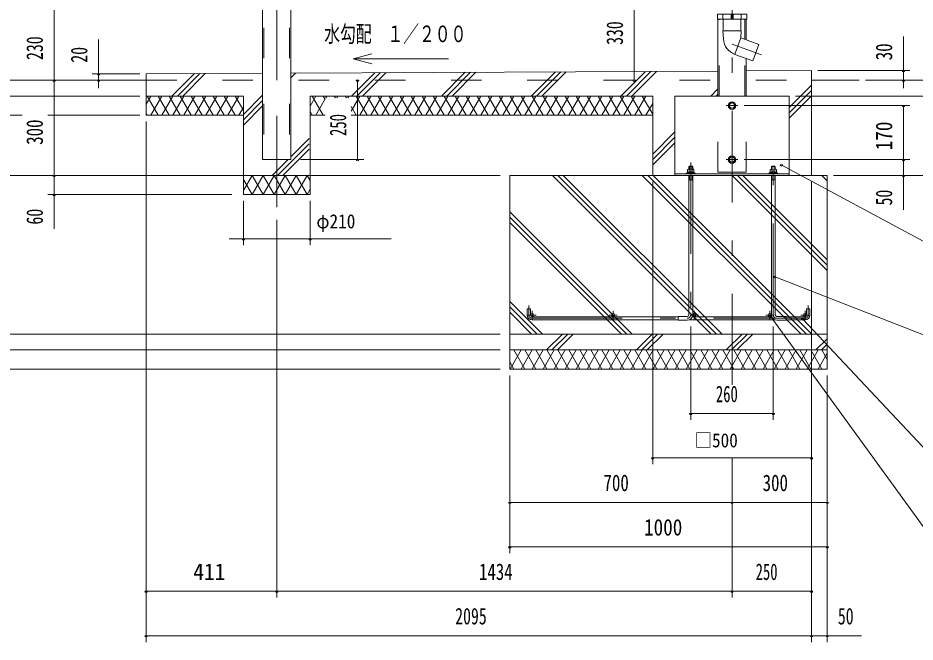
# Model space of a CAD drawing. Units: millimetres, scale not verified, with parts at other scales. Extents: x -26654 to 26660, y -10500 to 10500.
# Drawn here: x 15826 to 22890, y -3330 to 1585 of the extents above; entities that cross this region are included whole.
import ezdxf
from ezdxf.enums import TextEntityAlignment as Align

# ---------------------------------------------------------------- set-up
doc = ezdxf.new("R2010")
doc.units = ezdxf.units.MM
doc.header["$LTSCALE"] = 60
doc.linetypes.add('USER2', pattern=[10, 4, -6])
doc.linetypes.add('USER3', pattern=[24, 12, -5, 2, -5])
for name, color, linetype, lineweight in [('0-6_2-02BOLD', 7, 'Continuous', 18), ('0-7_2-12HIDDEN', 3, 'USER2', 18), ('0-8_2-22CENTER', 3, 'USER3', 18), ('0-9_2-42THIN', 4, 'Continuous', 18), ('0-A_2-52DIM', 3, 'Continuous', 18), ('0-B_2-62HATCH', 2, 'Continuous', 18)]:
    doc.layers.add(name, color=color, linetype=linetype, lineweight=lineweight)
doc.styles.add('ＭＳ ゴシック', font='')
doc.styles.get('ＭＳ ゴシック').set_extended_font_data('MS Gothic')

msp = doc.modelspace()

# ---------------------------------------------------------------- linework, layer by layer
at = {"layer": '0-6_2-02BOLD'}
for p, q in [((17752.49, 469.93), (17752.49, 3919.93)), ((21337.49, 969.93), (21337.49, 1574.93)), ((21376.12, 1574.93), (21376.12, 1614.93)), ((21380.12, 1574.93), (21380.12, 1482.66)), ((21441.24, 1574.93), (21441.24, 1614.93)), ((21456.49, 1614.93), (21456.49, 1574.93)), ((21517.62, 1574.93), (21517.62, 1482.66)), ((21521.62, 1614.93), (21521.62, 1574.93)), ((21560.24, 1412.15), (21560.24, 1574.93)), ((21376.36, 1482.66), (21380.77, 1418.17)), ((21376.37, 1482.66), (21521.37, 1482.66)), ((21470.59, 1298.45), (21517.62, 1427.66)), ((21560.24, 1265.83), (21560.24, 969.93)), ((16836.37, 1144.93), (17752.49, 1149.3)), ((17975.24, 1150.37), (21337.49, 1166.42)), ((16836.37, 1094.93), (16461.37, 1094.93)), ((22073.87, 1094.93), (22448.87, 1094.93)), ((18246.17, 819.93), (18126.3, 819.93)), ((20823.87, 819.93), (18450.17, 819.93)), ((21898.87, 356.18), (20998.87, 356.18)), ((21097, 369.43), (21097, 361.93)), ((21108.87, 394.43), (21108.87, 412.67)), ((21111.6, 369.43), (21111.6, 392.17)), ((21116.37, 361.93), (21123.87, 369.43)), ((21131.37, 369.43), (21123.87, 361.93)), ((21136.14, 369.43), (21136.14, 392.17)), ((21158.87, 361.93), (21158.87, 356.18)), ((21738.87, 356.18), (21738.87, 361.93)), ((21761.6, 392.17), (21761.6, 369.43)), ((21766.37, 369.43), (21773.87, 361.93)), ((21781.37, 361.93), (21773.87, 369.43)), ((21786.14, 369.43), (21786.14, 392.17)), ((21800.74, 361.93), (21800.74, 369.43)), ((18126.3, 344.93), (17601.3, 344.93)), ((21108.87, 344.93), (21108.87, -752.57)), ((21138.87, 311.18), (21108.87, 311.18)), ((21138.87, -752.57), (21138.87, 344.93)), ((21758.87, 344.93), (21758.87, -752.57)), ((21788.87, 311.18), (21758.87, 311.18)), ((21788.87, -752.57), (21788.87, 344.93)), ((19873.87, -767.57), (21023.87, -767.57)), ((21761.6, -767.57), (21136.14, -767.57)), ((21873.87, -767.57), (22023.87, -767.57)), ((21023.87, -792.57), (19873.87, -792.57)), ((21110.73, -792.57), (21787.01, -792.57)), ((22023.87, -792.57), (21873.87, -792.57)), ((22198.87, -905.07), (19698.87, -905.07)), ((19698.87, -1030.07), (22198.87, -1030.07))]:
    msp.add_line(p, q, dxfattribs=at)
for points in [[(17975.24, 3919.93), (17975.24, 469.93), (17752.42, 469.93)], [(21521.37, 1482.66), (21517.62, 1427.66), (21658.58, 1376.36), (21611.55, 1247.15), (21471.3, 1298.2)], [(17601.3, 819.93), (16836.37, 819.93), (16836.37, 1144.93)], [(21560.24, 1167.48), (22073.87, 1169.93), (22073.87, 344.93)], [(20823.87, 344.93), (20823.87, 969.93), (18126.3, 969.93), (18126.3, 194.93), (17601.3, 194.93), (17601.3, 969.93), (16836.37, 969.93)], [(20998.87, 344.93), (20998.87, 969.93), (21898.87, 969.93), (21898.87, 344.93)], [(21158.87, 361.93), (21088.87, 361.93), (21088.87, 356.18)], [(21097, 369.43), (21150.74, 369.43), (21150.74, 361.93)], [(21144.49, 394.43), (21103.25, 394.43), (21099.33, 392.17), (21099.33, 369.43)], [(21138.87, 394.43), (21138.87, 412.67), (21108.87, 412.67), (21113.87, 417.67), (21133.87, 417.67), (21138.87, 412.67)], [(21144.49, 394.43), (21148.4, 392.17), (21148.4, 369.43)], [(21738.87, 361.93), (21808.87, 361.93), (21808.87, 356.18)], [(21800.74, 369.43), (21746.99, 369.43), (21746.99, 361.93)], [(21749.33, 369.43), (21749.33, 392.17), (21753.24, 394.43), (21794.49, 394.43), (21798.4, 392.17), (21798.4, 369.43)], [(21788.87, 412.67), (21783.87, 417.67), (21763.87, 417.67), (21758.87, 412.67)], [(21788.87, 394.43), (21788.87, 412.67), (21758.87, 412.67), (21758.87, 394.43)], [(19836.37, -755.07), (19836.37, -705.07), (19861.37, -705.07), (19861.37, -755.07)], [(22036.37, -755.07), (22036.37, -705.07), (22061.37, -705.07), (22061.37, -755.07)], [(21096.37, -765.07), (21023.87, -765.07), (21023.87, -795.07), (21096.37, -795.07)], [(21801.37, -795.07), (21873.87, -795.07), (21873.87, -765.07), (21801.37, -765.07)]]:
    msp.add_lwpolyline(points, dxfattribs=at)
for points in [[(21333.5, 1574.93), (21564.24, 1574.93), (21564.24, 1614.93), (21333.5, 1614.93)], [(21461.14, 916.18), (21473.4, 894.93), (21461.14, 873.68), (21436.6, 873.68), (21424.33, 894.93), (21436.6, 916.18)], [(21461.14, 448.68), (21436.6, 448.68), (21424.33, 469.93), (21436.6, 491.18), (21461.14, 491.18), (21473.4, 469.93)], [(22198.87, -1180.07), (22198.87, 344.93), (19698.87, 344.93), (19698.87, -1180.07)]]:
    msp.add_lwpolyline(points, close=True, dxfattribs=at)
for centre, radius in [((21448.87, 894.93), 30), ((21448.87, 894.93), 20.62), ((21448.87, 469.93), 30), ((21448.87, 469.93), 20.62), ((19873.87, -755.07), 12.5), ((20512.62, -755.07), 12.5), ((21151.37, -755.07), 12.5), ((21746.37, -755.07), 12.5), ((22023.87, -755.07), 12.5)]:
    msp.add_circle(centre, radius, dxfattribs=at)
for centre, radius, start, end in [((21517.95, 1427.54), 137.5, 183.90576, 250.16731), ((21105.47, 384.97), 9.46, 49.5701, 90), ((21123.87, 359.98), 34.45, 69.13593, 110.86406), ((21142.27, 384.97), 9.46, 90, 130.42989), ((21755.46, 384.97), 9.46, 49.57011, 90), ((21773.87, 359.98), 34.45, 69.13594, 110.86407), ((21792.27, 384.97), 9.46, 90, 130.4299), ((19873.87, -755.07), 37.5, 180, 270), ((21096.37, -752.57), 42.5, 270, 0), ((21096.37, -752.57), 12.5, 270, 0), ((21801.37, -752.57), 42.5, 180, 270), ((21801.37, -752.57), 12.5, 180, 270), ((22023.87, -755.07), 37.5, 270, 0)]:
    msp.add_arc(centre, radius, start, end, dxfattribs=at)
at = {"layer": '0-7_2-12HIDDEN'}
for p, q in [((17762.99, 3907.43), (17762.99, 469.93)), ((17964.74, 3907.43), (17964.74, 469.93)), ((21348, 969.93), (21348, 1574.93)), ((21549.74, 1415.97), (21549.74, 1574.93)), ((21549.74, 969.93), (21549.74, 1269.65)), ((16836.37, 1094.93), (22073.87, 1094.93)), ((21337.49, 369.93), (21337.49, 969.93))]:
    msp.add_line(p, q, dxfattribs=at)
msp.add_lwpolyline([(21337.49, 369.93), (21560.24, 369.93), (21560.24, 969.93)], dxfattribs=at)
at = {"layer": '0-8_2-22CENTER'}
for p, q in [((21448.87, 5172.43), (21448.87, -1305.07)), ((17863.94, 1094.93), (17863.94, 4125.61)), ((21682.05, 1294.65), (21448.87, 1379.52)), ((17863.87, 94.93), (17863.87, 1094.93)), ((21403.87, 894.93), (21493.87, 894.93)), ((21123.87, 447.67), (21123.87, -752.57)), ((21493.87, 469.93), (21403.87, 469.93)), ((21773.87, -752.57), (21773.87, 447.67)), ((19848.87, -755.07), (19848.87, -680.07)), ((22048.87, -755.07), (22048.87, -680.07)), ((19841.37, -755.07), (19906.37, -755.07)), ((19873.87, -787.57), (19873.87, -722.57)), ((20480.12, -755.07), (20545.12, -755.07)), ((20512.62, -787.57), (20512.62, -722.57)), ((21118.87, -755.07), (21183.87, -755.07)), ((21151.37, -787.57), (21151.37, -722.57)), ((21713.87, -755.07), (21778.87, -755.07)), ((21746.37, -787.57), (21746.37, -722.57)), ((22056.37, -755.07), (21991.37, -755.07)), ((22023.87, -787.57), (22023.87, -722.57)), ((22023.87, -780.07), (19873.87, -780.07))]:
    msp.add_line(p, q, dxfattribs=at)
for centre, radius, start, end in [((19873.87, -755.07), 25, 180, 270), ((21096.37, -752.57), 27.5, 270, 0), ((21801.37, -752.57), 27.5, 180, 270), ((22023.87, -755.07), 25, 270, 0)]:
    msp.add_arc(centre, radius, start, end, dxfattribs=at)
at = {"layer": '0-9_2-42THIN'}
for p, q in [((21112.62, 394.43), (21112.62, 416.41)), ((21135.12, 416.41), (21135.12, 394.43)), ((21762.62, 416.41), (21762.62, 394.43)), ((21785.11, 394.43), (21785.11, 416.41))]:
    msp.add_line(p, q, dxfattribs=at)
for points in [[(21108.87, 304.69), (21112.62, 311.18), (21112.62, 344.93)], [(21135.12, 344.93), (21135.12, 311.18), (21138.87, 304.69)], [(21758.87, 304.69), (21762.62, 311.18), (21762.62, 344.93)], [(21785.11, 344.93), (21785.11, 311.18), (21788.87, 304.69)]]:
    msp.add_lwpolyline(points, dxfattribs=at)
at = {"layer": '0-A_2-52DIM'}
for p, q in [((16111.37, -75.07), (16111.37, 3869.93)), ((20678.87, 1919.93), (20678.87, 1094.93)), ((16461.37, 1031.06), (16461.37, 1414.93)), ((22798.87, 1032.16), (22798.87, 1439.93)), ((18466.54, 1262.63), (18611.44, 1223.81)), ((16786.37, 1144.93), (16411.37, 1144.93)), ((16471.37, 1144.93), (16451.37, 1144.93)), ((22123.87, 1169.93), (22848.87, 1169.93)), ((22808.87, 1169.93), (22788.87, 1169.93)), ((16461.37, 1094.93), (15011.37, 1094.93)), ((16121.37, 1094.93), (16101.37, 1094.93)), ((16471.37, 1094.93), (16451.37, 1094.93)), ((18510.17, 1094.93), (18490.17, 1094.93)), ((18500.17, 469.93), (18500.17, 1094.93)), ((20688.87, 1094.93), (20668.87, 1094.93)), ((22498.87, 1094.93), (23548.87, 1094.93)), ((22808.87, 1094.93), (22788.87, 1094.93)), ((15711.37, 969.93), (16786.37, 969.93)), ((23198.87, 969.93), (21948.87, 969.93)), ((21543.87, 894.93), (22848.87, 894.93)), ((22808.87, 894.93), (22788.87, 894.93)), ((22798.87, 894.93), (22798.87, 74.93)), ((15711.37, 819.93), (15859.5, 819.93)), ((16061.37, 819.93), (16786.37, 819.93)), ((16836.37, 769.93), (16836.37, -3330.07)), ((18050.17, 469.93), (18550.18, 469.93)), ((18510.17, 469.93), (18490.17, 469.93)), ((22848.87, 469.93), (21543.87, 469.93)), ((21846.91, 428.62), (21826.91, 428.62)), ((22808.87, 469.93), (22788.87, 469.93)), ((19623.87, 344.93), (15361.37, 344.93)), ((16121.37, 344.93), (16101.37, 344.93)), ((20823.87, -1930.07), (20823.87, 294.93)), ((22073.87, 294.93), (22073.87, -3330.07)), ((23198.87, 344.93), (22248.87, 344.93)), ((22808.87, 344.93), (22788.87, 344.93)), ((17510.44, 194.93), (16061.37, 194.93)), ((16121.37, 194.93), (16101.37, 194.93)), ((17601.3, 144.93), (17601.3, -205.07)), ((18126.3, -205.07), (18126.3, 144.93)), ((17863.87, -2980.07), (17863.87, -4.6)), ((17490.24, -155.07), (18763.8, -155.07)), ((17611.3, -155.07), (17591.3, -155.07)), ((18136.3, -155.07), (18116.3, -155.07)), ((21791.56, -451.73), (21771.56, -451.73)), ((21760, -761.97), (21740, -761.97)), ((21123.87, -845.07), (21123.87, -1580.07)), ((21773.87, -1580.07), (21773.87, -845.07)), ((22016.14, -786.39), (21996.14, -786.39)), ((19623.87, -905.07), (15711.37, -905.07)), ((15711.37, -1030.07), (19623.87, -1030.07)), ((15011.37, -1180.07), (19623.87, -1180.07)), ((19698.87, -1230.07), (19698.87, -2630.07)), ((22198.87, -3330.07), (22198.87, -1230.07)), ((21133.87, -1530.07), (21113.87, -1530.07)), ((21123.87, -1530.07), (21773.87, -1530.07)), ((21783.87, -1530.07), (21763.87, -1530.07)), ((20833.87, -1880.07), (20813.87, -1880.07)), ((22073.87, -1880.07), (20823.87, -1880.07)), ((21448.87, -1880.07), (21448.87, -2980.07)), ((22083.87, -1880.07), (22063.87, -1880.07)), ((19708.87, -2230.07), (19688.87, -2230.07)), ((22198.87, -2230.07), (19698.87, -2230.07)), ((21458.87, -2230.07), (21438.87, -2230.07)), ((22208.87, -2230.07), (22188.87, -2230.07)), ((19708.87, -2580.07), (19688.87, -2580.07)), ((19698.87, -2580.07), (22198.87, -2580.07)), ((22208.87, -2580.07), (22188.87, -2580.07)), ((16846.37, -2930.07), (16826.37, -2930.07)), ((22073.87, -2930.07), (16836.37, -2930.07)), ((17873.87, -2930.07), (17853.87, -2930.07)), ((21458.87, -2930.07), (21438.87, -2930.07)), ((22083.87, -2930.07), (22063.87, -2930.07)), ((16846.37, -3280.07), (16826.37, -3280.07)), ((16836.37, -3280.07), (22468.87, -3280.07)), ((22083.87, -3280.07), (22063.87, -3280.07)), ((22208.87, -3280.07), (22188.87, -3280.07))]:
    msp.add_line(p, q, dxfattribs=at)
for points in [[(18611.44, 1301.46), (18466.54, 1262.63), (19216.54, 1262.63)], [(21836.91, 428.62), (23198.87, -305.07), (25198.87, -305.07)], [(24748.87, -1005.07), (23198.87, -1005.07), (21781.56, -451.73)], [(21750, -761.97), (23198.87, -2755.07), (24748.87, -2755.07)], [(24748.87, -2055.07), (23198.87, -2055.07), (22006.14, -786.39)]]:
    msp.add_lwpolyline(points, dxfattribs=at)
for centre in [(16461.37, 1144.93), (22798.87, 1169.93), (16111.37, 1094.93), (16461.37, 1094.93), (18500.17, 1094.93), (20678.87, 1094.93), (22798.87, 1094.93), (22798.87, 894.93), (18500.17, 469.93), (21836.91, 428.62), (22798.87, 469.93), (16111.37, 344.93), (22798.87, 344.93), (16111.37, 194.93), (17601.3, -155.07), (18126.3, -155.07), (21781.56, -451.73), (21750, -761.97), (22006.14, -786.39), (21123.87, -1530.07), (21773.87, -1530.07), (20823.87, -1880.07), (22073.87, -1880.07), (19698.87, -2230.07), (21448.87, -2230.07), (22198.87, -2230.07), (19698.87, -2580.07), (22198.87, -2580.07), (16836.37, -2930.07), (17863.87, -2930.07), (21448.87, -2930.07), (22073.87, -2930.07), (16836.37, -3280.07), (22073.87, -3280.07), (22198.87, -3280.07)]:
    msp.add_arc(centre, 10, 180, 0, dxfattribs=at)
at = {"layer": '0-B_2-62HATCH'}
for p, q in [((17038.8, 969.93), (17215.61, 1146.74)), ((17258.24, 1146.94), (17081.23, 969.93)), ((17123.65, 969.93), (17300.87, 1147.15)), ((17975.24, 1114.41), (18011.37, 1150.54)), ((18636.61, 1153.52), (18453.01, 969.93)), ((18679.24, 1153.73), (18495.44, 969.93)), ((18537.87, 969.93), (18721.87, 1153.93)), ((19347.11, 1156.91), (19160.12, 969.93)), ((19202.55, 969.93), (19389.73, 1157.12)), ((19244.97, 969.93), (19432.37, 1157.32)), ((19867.23, 969.93), (20057.6, 1160.31)), ((20100.23, 1160.51), (19909.66, 969.93)), ((19952.08, 969.93), (20142.86, 1160.71)), ((20574.33, 969.93), (20768.11, 1163.7)), ((20616.76, 969.93), (20810.73, 1163.9)), ((20853.36, 1164.1), (20659.19, 969.93)), ((21560.24, 1163.88), (21563.86, 1167.5)), ((21337.49, 1025.98), (21281.44, 969.93)), ((21898.87, 880.25), (22073.87, 1055.25)), ((22073.87, 1012.82), (21898.87, 837.83)), ((16873.37, 969.93), (16836.37, 905.85)), ((16931.1, 819.93), (16844.5, 969.93)), ((16873.37, 819.93), (16959.97, 969.93)), ((16931.1, 969.93), (17017.7, 819.93)), ((17046.57, 969.93), (16959.97, 819.93)), ((17104.31, 819.93), (17017.7, 969.93)), ((17046.57, 819.93), (17133.17, 969.93)), ((17104.31, 969.93), (17190.91, 819.93)), ((17219.77, 969.93), (17133.17, 819.93)), ((17277.51, 819.93), (17190.91, 969.93)), ((17219.77, 819.93), (17306.38, 969.93)), ((17277.51, 969.93), (17364.12, 819.93)), ((17392.98, 969.93), (17306.38, 819.93)), ((17450.71, 819.93), (17364.12, 969.93)), ((17392.98, 819.93), (17479.58, 969.93)), ((17450.71, 969.93), (17537.32, 819.93)), ((17566.18, 969.93), (17479.59, 819.93)), ((17601.3, 859.11), (17537.32, 969.93)), ((17752.49, 976.52), (17601.3, 825.32)), ((17601.3, 782.9), (17752.49, 934.09)), ((18126.3, 890.08), (18172.4, 969.93)), ((18143.54, 969.93), (18230.14, 819.93)), ((18246.17, 947.7), (18172.4, 819.93)), ((18246.17, 942.16), (18230.14, 969.93)), ((18259.01, 969.93), (18250.38, 954.99)), ((18325.37, 954.99), (18316.74, 969.93)), ((18345.61, 969.93), (18336.99, 954.99)), ((18411.97, 954.99), (18403.34, 969.93)), ((18432.21, 969.93), (18423.58, 954.99)), ((18450.17, 851.04), (18518.81, 969.93)), ((18489.95, 969.93), (18576.55, 819.93)), ((18605.42, 969.93), (18518.81, 819.93)), ((18663.15, 819.93), (18576.55, 969.93)), ((18605.42, 819.93), (18692.02, 969.93)), ((18663.15, 969.93), (18749.76, 819.93)), ((18778.62, 969.93), (18692.02, 819.93)), ((18836.36, 819.93), (18749.76, 969.93)), ((18778.62, 819.93), (18865.23, 969.93)), ((18836.36, 969.93), (18922.96, 819.93)), ((18951.83, 969.93), (18865.23, 819.93)), ((19009.56, 819.93), (18922.96, 969.93)), ((18951.83, 819.93), (19038.43, 969.93)), ((19009.56, 969.93), (19096.16, 819.93)), ((19125.03, 969.93), (19038.43, 819.93)), ((19182.77, 819.93), (19096.16, 969.93)), ((19125.03, 819.93), (19211.63, 969.93)), ((19269.37, 819.93), (19182.77, 969.93)), ((19298.24, 969.93), (19211.63, 819.93)), ((19355.97, 819.93), (19269.37, 969.93)), ((19384.84, 969.93), (19298.24, 819.93)), ((19442.58, 819.93), (19355.97, 969.93)), ((19471.44, 969.93), (19384.84, 819.93)), ((19442.58, 969.93), (19529.18, 819.93)), ((19558.05, 969.93), (19471.44, 819.93)), ((19615.78, 819.93), (19529.18, 969.93)), ((19558.04, 819.93), (19644.65, 969.93)), ((19615.78, 969.93), (19702.38, 819.93)), ((19731.25, 969.93), (19644.65, 819.93)), ((19788.99, 819.93), (19702.38, 969.93)), ((19731.25, 819.93), (19817.85, 969.93)), ((19788.99, 969.93), (19875.59, 819.93)), ((19904.46, 969.93), (19817.85, 819.93)), ((19875.59, 969.93), (19962.19, 819.93)), ((19904.46, 819.93), (19991.06, 969.93)), ((20048.79, 819.93), (19962.19, 969.93)), ((19991.06, 819.93), (20077.66, 969.93)), ((20048.79, 969.93), (20135.4, 819.93)), ((20164.26, 969.93), (20077.66, 819.93)), ((20222, 819.93), (20135.4, 969.93)), ((20164.26, 819.93), (20250.86, 969.93)), ((20222, 969.93), (20308.6, 819.93)), ((20337.47, 969.93), (20250.86, 819.93)), ((20395.21, 819.93), (20308.6, 969.93)), ((20337.47, 819.93), (20424.07, 969.93)), ((20395.21, 969.93), (20481.8, 819.93)), ((20510.68, 969.93), (20424.07, 819.93)), ((20568.41, 819.93), (20481.81, 969.93)), ((20510.68, 819.93), (20597.27, 969.93)), ((20655.01, 819.93), (20568.41, 969.93)), ((20683.88, 969.93), (20597.27, 819.93)), ((20655.01, 969.93), (20741.61, 819.93)), ((20770.48, 969.93), (20683.88, 819.93)), ((20823.87, 827.47), (20741.61, 969.93)), ((21323.87, 969.93), (21337.49, 983.56)), ((21898.87, 795.4), (22073.87, 970.4)), ((17566.18, 819.93), (17601.3, 880.75)), ((17752.49, 891.66), (17601.3, 740.47)), ((18143.54, 819.93), (18126.3, 849.79)), ((18489.95, 819.93), (18450.17, 888.82)), ((20770.48, 819.93), (20823.87, 912.4)), ((16836.37, 834.01), (16844.5, 819.93)), ((20998.87, 687.36), (20823.87, 512.36)), ((20823.87, 469.93), (20998.87, 644.93)), ((18118.41, 592.96), (17870.37, 344.93)), ((17975.17, 492.16), (18118.41, 635.39)), ((20998.87, 602.5), (20823.87, 427.5)), ((17912.8, 344.93), (18118.41, 550.54)), ((17827.95, 344.93), (17952.95, 469.93)), ((17929.18, 344.93), (18015.79, 194.93)), ((18015.79, 344.93), (17929.18, 194.93)), ((18015.79, 194.93), (18102.39, 344.93)), ((18102.39, 194.93), (18015.79, 344.93)), ((18102.39, 344.93), (18126.3, 303.5)), ((21285.12, -905.07), (20035.12, 344.93)), ((20077.55, 344.93), (21327.55, -905.07)), ((21369.98, -905.07), (20119.98, 344.93)), ((20742.23, 344.93), (21992.23, -905.07)), ((22034.65, -905.07), (20784.66, 344.93)), ((20827.08, 344.93), (22077.08, -905.07)), ((22198.87, -404.6), (21449.33, 344.93)), ((21491.76, 344.93), (22198.87, -362.17)), ((22198.87, -319.75), (21534.19, 344.93)), ((22070.66, 344.93), (22073.87, 348.14)), ((22156.44, 344.93), (22198.87, 302.51)), ((18126.3, 236.35), (18102.39, 194.93)), ((19698.87, 58.93), (20662.87, -905.07)), ((20620.44, -905.07), (19698.87, 16.5)), ((19698.87, -25.92), (20578.02, -905.07)), ((19955.76, -905.07), (19698.87, -648.18)), ((19698.87, -690.6), (19913.34, -905.07)), ((19870.91, -905.07), (19698.87, -733.03)), ((19988.55, -1030.07), (20113.55, -905.07)), ((20155.97, -905.07), (20030.97, -1030.07)), ((20073.4, -1030.07), (20198.4, -905.07)), ((20695.66, -1030.07), (20820.65, -905.07)), ((20738.08, -1030.07), (20863.08, -905.07)), ((20905.51, -905.07), (20780.51, -1030.07)), ((21527.76, -905.07), (21402.76, -1030.07)), ((21445.19, -1030.07), (21570.19, -905.07)), ((21487.61, -1030.07), (21612.61, -905.07)), ((22109.87, -1030.07), (22198.87, -941.07)), ((22198.87, -983.5), (22152.29, -1030.07)), ((19702.38, -1030.07), (19698.87, -1036.15)), ((19702.38, -1180.07), (19788.99, -1030.07)), ((19817.85, -1180.07), (19731.25, -1030.07)), ((19875.59, -1030.07), (19788.99, -1180.07)), ((19817.85, -1030.07), (19904.46, -1180.07)), ((19875.59, -1180.07), (19962.19, -1030.07)), ((19991.06, -1180.07), (19904.46, -1030.07)), ((20048.79, -1030.07), (19962.19, -1180.07)), ((20077.66, -1180.07), (19991.06, -1030.07)), ((20135.4, -1030.07), (20048.79, -1180.07)), ((20164.26, -1180.07), (20077.66, -1030.07)), ((20222, -1030.07), (20135.4, -1180.07)), ((20250.86, -1180.07), (20164.26, -1030.07)), ((20308.6, -1030.07), (20222, -1180.07)), ((20250.86, -1030.07), (20337.47, -1180.07)), ((20308.6, -1180.07), (20395.2, -1030.07)), ((20424.07, -1180.07), (20337.47, -1030.07)), ((20481.8, -1030.07), (20395.2, -1180.07)), ((20424.07, -1030.07), (20510.68, -1180.07)), ((20481.8, -1180.07), (20568.41, -1030.07)), ((20510.68, -1030.07), (20597.28, -1180.07)), ((20568.41, -1180.07), (20655.01, -1030.07)), ((20597.28, -1030.07), (20683.88, -1180.07)), ((20655.01, -1180.07), (20741.61, -1030.07)), ((20683.88, -1030.07), (20770.48, -1180.07)), ((20741.61, -1180.07), (20828.22, -1030.07)), ((20770.48, -1030.07), (20857.08, -1180.07)), ((20828.22, -1180.07), (20914.82, -1030.07)), ((20857.08, -1030.07), (20943.69, -1180.07)), ((20914.82, -1180.07), (21001.42, -1030.07)), ((20943.69, -1030.07), (21030.29, -1180.07)), ((21001.42, -1180.07), (21088.02, -1030.07)), ((21030.29, -1030.07), (21116.89, -1180.07)), ((21088.02, -1180.07), (21174.63, -1030.07)), ((21116.89, -1030.07), (21203.49, -1180.07)), ((21174.63, -1180.07), (21261.23, -1030.07)), ((21203.49, -1030.07), (21290.1, -1180.07)), ((21261.23, -1180.07), (21347.83, -1030.07)), ((21290.1, -1030.07), (21376.7, -1180.07)), ((21347.83, -1180.07), (21434.43, -1030.07)), ((21376.7, -1030.07), (21463.3, -1180.07)), ((21434.43, -1180.07), (21521.04, -1030.07)), ((21549.9, -1180.07), (21463.3, -1030.07)), ((21607.64, -1030.07), (21521.04, -1180.07)), ((21549.9, -1030.07), (21636.51, -1180.07)), ((21607.64, -1180.07), (21694.24, -1030.07)), ((21723.11, -1180.07), (21636.51, -1030.07)), ((21780.84, -1030.07), (21694.24, -1180.07)), ((21723.11, -1030.07), (21809.71, -1180.07)), ((21780.84, -1180.07), (21867.45, -1030.07)), ((21896.32, -1180.07), (21809.71, -1030.07)), ((21954.05, -1030.07), (21867.45, -1180.07)), ((21896.32, -1030.07), (21982.92, -1180.07)), ((21954.05, -1180.07), (22040.65, -1030.07)), ((22069.52, -1180.07), (21982.92, -1030.07)), ((22127.25, -1030.07), (22040.65, -1180.07)), ((22069.52, -1030.07), (22156.12, -1180.07)), ((22127.25, -1180.07), (22198.87, -1056.03)), ((22156.12, -1030.07), (22198.87, -1104.11)), ((22198.87, -1025.92), (22194.72, -1030.07)), ((19698.87, -1123.99), (19731.25, -1180.07))]:
    msp.add_line(p, q, dxfattribs=at)
for points in [[(17601.3, 312.84), (17669.37, 194.93), (17755.98, 344.93), (17842.58, 194.93), (17929.18, 344.93)], [(17929.18, 194.93), (17842.58, 344.93), (17755.98, 194.93), (17669.37, 344.93), (17601.3, 227.02)]]:
    msp.add_lwpolyline(points, dxfattribs=at)

# ---------------------------------------------------------------- texts
at = {"layer": '0-A_2-52DIM', "color": 7, "style": 'ＭＳ ゴシック'}
for s, height, width, p in [('水勾配\u3000１／２００', 130.2, 0.7, (18238.08, 1355.4)), ('φ210', 110.7, 0.9, (18176.3, -105.07)), ('260', 130.2, 0.65, (21321.59, -1480.07)), ('□500', 110.7, 0.9, (21155.12, -1830.07)), ('700', 130.2, 0.75, (20436.86, -2180.07)), ('300', 130.2, 0.75, (21689.77, -2180.07)), ('1000', 130.2, 0.85, (20756.07, -2530.07)), ('411', 130.2, 0.95, (17206.9, -2880.07)), ('1434', 130.2, 0.75, (19455.85, -2880.07)), ('250', 130.2, 0.65, (21634.54, -2880.07)), ('2095', 130.2, 0.7, (19269.11, -3230.07)), ('50', 130.2, 0.7, (22282.15, -3230.07))]:
    msp.add_text(s, height=height, dxfattribs=dict(at, width=width)).set_placement(p, align=Align.BOTTOM_LEFT)
for s, width, p in [('330', 0.7, (20628.87, 1372.6)), ('230', 0.7, (16061.37, 1254.04)), ('20', 0.7, (16411.37, 1232.61)), ('30', 0.75, (22748.87, 1251.62)), ('300', 0.75, (16061.37, 585.83)), ('250', 0.65, (18450.17, 655.6)), ('170', 0.85, (22748.87, 542.94)), ('50', 0.7, (22748.87, 108.21)), ('60', 0.7, (16061.37, -42.19))]:
    msp.add_text(s, height=130.2, rotation=90, dxfattribs=dict(at, width=width)).set_placement(p, align=Align.BOTTOM_LEFT)

doc.saveas('drawing.dxf')
